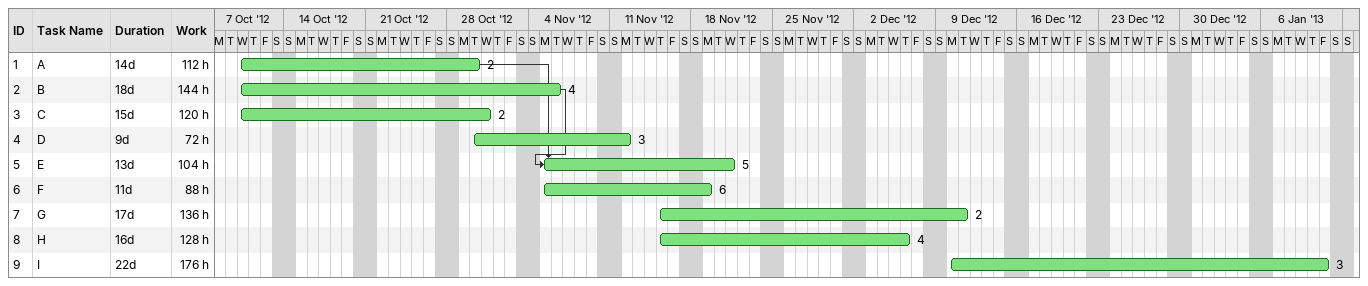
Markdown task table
| ID | Task | Duration | Start | Finish | Predecessors | Resources | Work (h) |
|---|---|---|---|---|---|---|---|
| 1 | A | 14d | 2012-10-10 | 2012-10-30 |  | 2 | 112 |
| 2 | B | 18d | 2012-10-10 | 2012-11-06 |  | 4 | 144 |
| 3 | C | 15d | 2012-10-10 | 2012-10-31 |  | 2 | 120 |
| 4 | D | 9d | 2012-10-30 | 2012-11-12 |  | 3 | 72 |
| 5 | E | 13d | 2012-11-05 | 2012-11-21 | 1, 2 | 5 | 104 |
| 6 | F | 11d | 2012-11-05 | 2012-11-19 |  | 6 | 88 |
| 7 | G | 17d | 2012-11-15 | 2012-12-11 |  | 2 | 136 |
| 8 | H | 16d | 2012-11-15 | 2012-12-06 |  | 4 | 128 |
| 9 | I | 22d | 2012-12-10 | 2013-01-11 |  | 3 | 176 |
